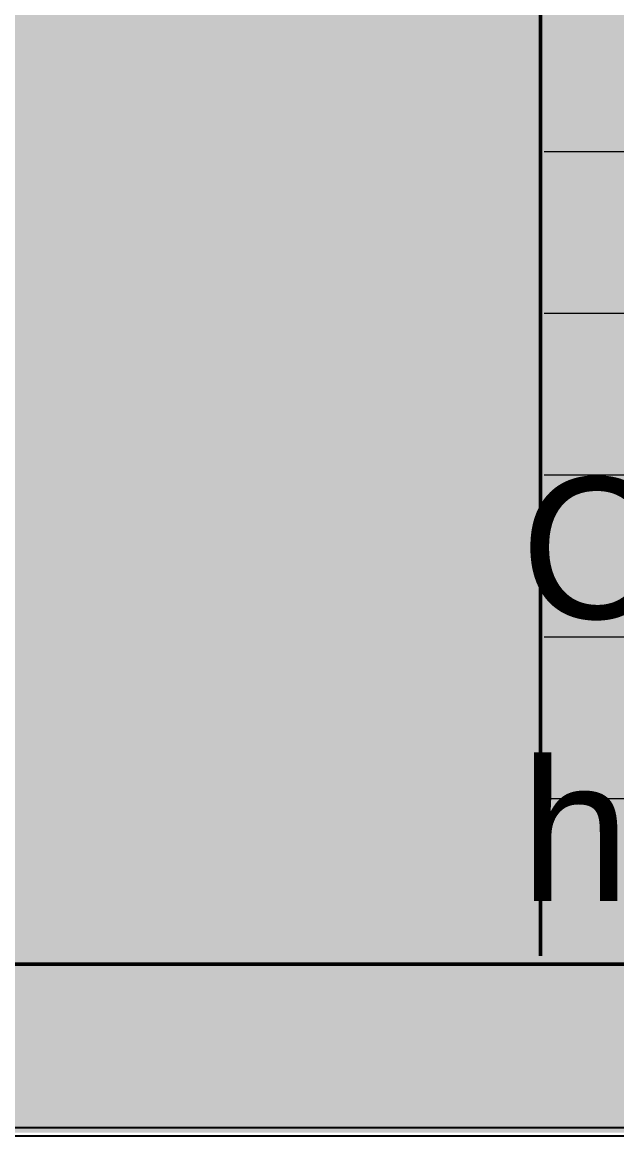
# Model space of a CAD drawing. Header units: millimetres. Extents: x 0 to 590, y 2 to 420.
# Drawn here: x 381.59 to 400.16, y 2.21 to 36.93 of the extents above; entities that cross this region are included whole.
import ezdxf
from ezdxf.xclip import XClip

# ---------------------------------------------------------------- set-up
doc = ezdxf.new("R2010")
doc.units = ezdxf.units.MM
doc.header["$MEASUREMENT"] = 0
doc.layers.get('0').update_dxf_attribs({"linetype": 'CONTINUOUS'})
doc.layers.add('294D420', color=7, linetype='CONTINUOUS')
doc.styles.add('294D4C0', font='Arial.ttf')

# ---------------------------------------------------------------- blocks, each defined once
blk = doc.blocks.new('MF28FC3F0')
at = {"true_color": 0xffffff}
for points in [[(0, 420.2), (0, 2.206), (590.355, 2.206), (590.355, 420.2)], [(0, 420.2), (0, 2.437), (590.355, 2.437), (590.355, 420.2)]]:
    blk.add_hatch(color=0, dxfattribs=at).paths.add_polyline_path(points)
blk = doc.blocks.new('MF28FC4B0')
at = {"color": 0, "linetype": 'Continuous', "lineweight": 50, "true_color": 0x000007}
blk.add_lwpolyline([(4.841, 400.376), (4.841, 7.475), (585.086, 7.475), (585.086, 400.376)], dxfattribs=at)
blk = doc.blocks.new('28FC6F0')
at = {"layer": '294D420', "color": 0, "true_color": 0x000001, "style": '294D4C0'}
for s, p in [('Created in Free Online PDF to DWG Converter by CADSoftTools', (0, 0)), ('http://www.cadsofttools.com/pdf-to-dwg-online/', (0, -2))]:
    blk.add_text(s, height=1, dxfattribs=at).set_placement(p)

msp = doc.modelspace()

# ---------------------------------------------------------------- linework, layer by layer
at = {"color": 0, "linetype": 'Continuous', "lineweight": 50, "true_color": 0x000007}
msp.add_lwpolyline([(584.756, 63.326), (397.774, 63.326), (397.774, 7.739)], dxfattribs=at)
at = {"color": 0, "linetype": 'Continuous', "lineweight": 20, "true_color": 0x000007}
for points in [[(397.889, 32.882), (463.587, 32.882), (463.587, 32.882)], [(397.889, 27.827), (463.587, 27.827), (463.587, 27.827)], [(397.889, 22.772), (463.85, 22.772), (463.85, 22.772)], [(397.889, 17.717), (463.587, 17.717), (463.587, 17.717)], [(397.889, 12.662), (463.587, 12.662), (463.587, 12.662)]]:
    msp.add_lwpolyline(points, dxfattribs=at)

# ---------------------------------------------------------------- block references
at = {"color": 0, "true_color": 0xffffff}
ref = msp.add_blockref('MF28FC3F0', (0, 0), dxfattribs=at)
XClip(ref).set_block_clipping_path([(0, 2.1075862069), (590.3875862069, 420.2)])
ref = msp.add_blockref('MF28FC4B0', (0, 0), dxfattribs=at)
XClip(ref).set_block_clipping_path([(0, 2.3710344828), (590.3875862069, 420.2)])
at = {"layer": '294D420', "color": 0, "true_color": 0x000000, "xscale": 4.413646981771976, "yscale": 4.413646981771976, "zscale": 4.413646981771976}
msp.add_blockref('28FC6F0', (397.148, 18.281), dxfattribs=at)

doc.saveas('drawing.dxf')
